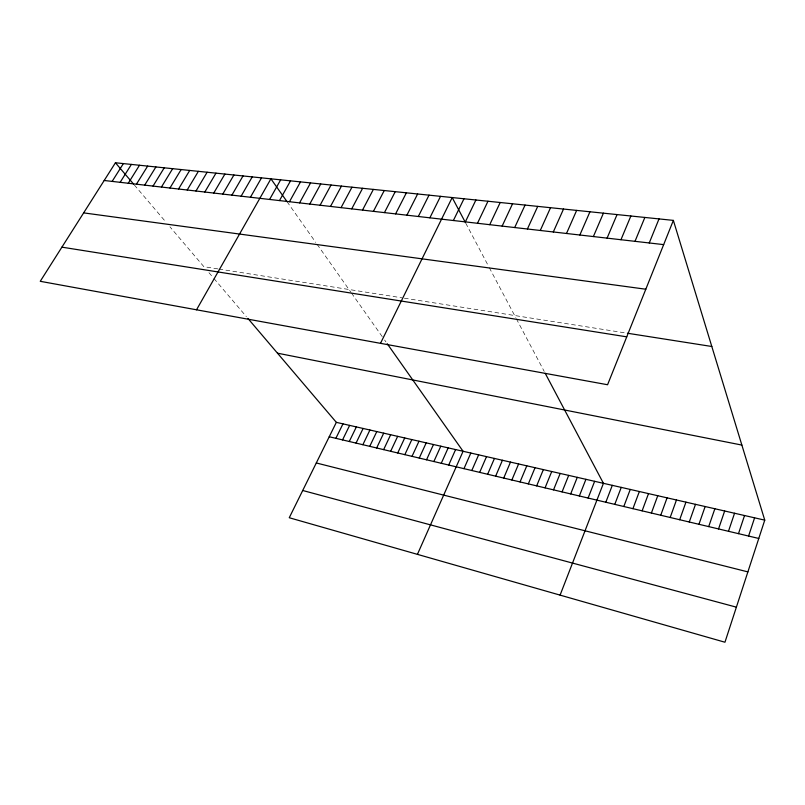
<?xml version="1.0" encoding="UTF-8"?>
<svg xmlns="http://www.w3.org/2000/svg" width="805" height="805" viewBox="0 0 805 805"><rect width="100%" height="100%" fill="white"/><g stroke="black" fill="none" stroke-linecap="round" stroke-linejoin="round"><path stroke-width="0.6" stroke-dasharray="4.03 3.02" d="M217.823 268.89L203.886 266.697L169.895 226.769M218.9 269.061L401.967 297.82M404.321 298.182L626.24 333.049M134.304 184.939L166.021 222.21M208.948 272.654L212.51 276.84M213.939 278.52L246.37 316.617M287.043 201.683L315.741 242.375M317.12 244.338L350.869 292.175M351.493 293.07L382.637 337.225M384.609 340.022L385.927 341.884M465.733 223.126L488.766 266.656M489.319 267.693L515.794 317.713M516.377 318.82L544.22 371.427"/><path stroke-width="1.21" d="M673.362 220.389L607.574 384.74L40.25 281.307L115.437 162.771L673.362 220.389L764.75 520.141L724.953 642.229L289.257 517.736L336.349 422.353L247.88 318.398M748.59 536.05L754.597 517.826M738.487 533.655L744.534 515.532M728.475 531.29L734.552 513.248M718.543 528.935L724.661 510.994M708.702 526.611L714.86 508.76M698.951 524.297L705.14 506.536M689.271 522.002L695.5 504.333M679.682 519.738L685.941 502.149M670.173 517.484L676.462 499.986M660.744 515.25L667.073 497.842M651.396 513.037L657.755 495.719M642.128 510.843L648.508 493.606M632.931 508.669L639.351 491.513M623.815 506.506L630.255 489.44M614.779 504.363L621.249 487.387M605.813 502.25L612.303 485.345M560.089 595.126L603.438 483.322L545.237 373.349M588.103 498.054L594.643 481.31M579.348 495.981L585.929 479.317M570.675 493.928L577.276 477.345M562.071 491.885L568.692 475.383M553.528 489.863L560.179 473.441M649.243 242.969L659.013 218.91M545.066 487.86L551.727 471.519M635.004 241.339L644.855 217.441M536.663 485.868L543.355 469.607M528.332 483.896L535.043 467.705M620.957 239.729L630.868 216.002M520.06 481.943L526.792 465.823M511.859 480.001L518.611 463.952M503.719 478.069L510.491 462.1M607.081 238.139L617.053 214.573M495.649 476.158L502.441 460.259M593.376 236.559L603.418 213.164M487.629 474.266L494.441 458.437M479.679 472.384L486.512 456.626M579.852 235.01L589.954 211.775M471.8 470.512L478.643 454.835M566.499 233.48L576.652 210.397M463.972 468.661L470.834 453.054M417.433 554.363L463.086 451.283L387.235 343.735M448.707 465.049L455.6 449.572M553.307 231.971L563.52 209.048M441.261 463.278L448.174 447.872M433.865 461.537L440.798 446.191M540.276 230.472L550.54 207.7M527.406 229.002L537.73 206.382M426.529 459.796L433.472 444.521M419.254 458.075L426.207 442.861M514.697 227.543L525.061 205.074M412.019 456.365L418.992 441.221M404.845 454.664L411.838 439.58M397.72 452.974L404.724 437.96M502.139 226.104L512.554 203.776M390.646 451.303L397.66 436.35M383.633 449.633L390.656 434.75M489.732 224.686L500.197 202.508M376.66 447.983L383.693 433.16M369.737 446.352L376.79 431.581M477.476 223.277L487.981 201.24M362.864 444.722L369.928 430.011M465.36 221.888L475.906 199.992M356.041 443.102L363.115 428.461M349.269 441.502L356.353 426.912M342.548 439.912L349.642 425.382M453.386 220.52L463.982 198.765M380.493 343.343L452.189 197.547L465.21 222.13M335.866 438.333L342.97 423.863M429.87 217.823L440.536 196.34M418.318 216.495L429.025 195.152M406.897 215.187L417.634 193.975M395.607 213.889L406.374 192.818M384.448 212.611L395.245 191.66M373.419 211.353L384.247 190.533M362.512 210.095L373.369 189.406M351.725 208.857L362.602 188.29M341.058 207.64L351.966 187.193M330.513 206.432L341.441 186.106M320.078 205.235L331.036 185.029M309.764 204.047L320.742 183.973M299.561 202.88L310.559 182.916M289.468 201.723L300.486 181.88M279.486 200.576L290.525 180.853M269.605 199.449L280.663 179.827M196.521 309.804L270.913 178.821L287.043 201.683M250.425 197.245L261.524 177.855M241.118 196.179L252.227 176.899M231.9 195.122L243.019 175.943M222.784 194.075L233.913 175.007M213.758 193.049L224.897 174.071M204.812 192.023L215.971 173.156M195.967 191.006L207.137 172.24M187.203 190L198.382 171.334M178.539 189.004L189.718 170.439M169.946 188.028L181.145 169.553M161.443 187.052L172.652 168.678M153.031 186.086L164.24 167.812M144.689 185.13L155.908 166.947M136.437 184.184L147.657 166.092M128.257 183.248L139.486 165.256M120.156 182.312L131.396 164.411M112.137 181.397L123.376 163.586M104.197 180.491L663.662 244.619M83.65 212.882L645.811 289.226M627.427 333.23L711.811 346.492M61.915 247.155L626.743 336.842M277.473 353.174L741.868 445.074M336.349 422.353L764.75 520.141M329.235 436.753L758.783 538.465M316.295 462.966L747.885 571.892M302.7 490.487L736.384 607.161M115.437 162.771L133.57 184.073"/></g></svg>
